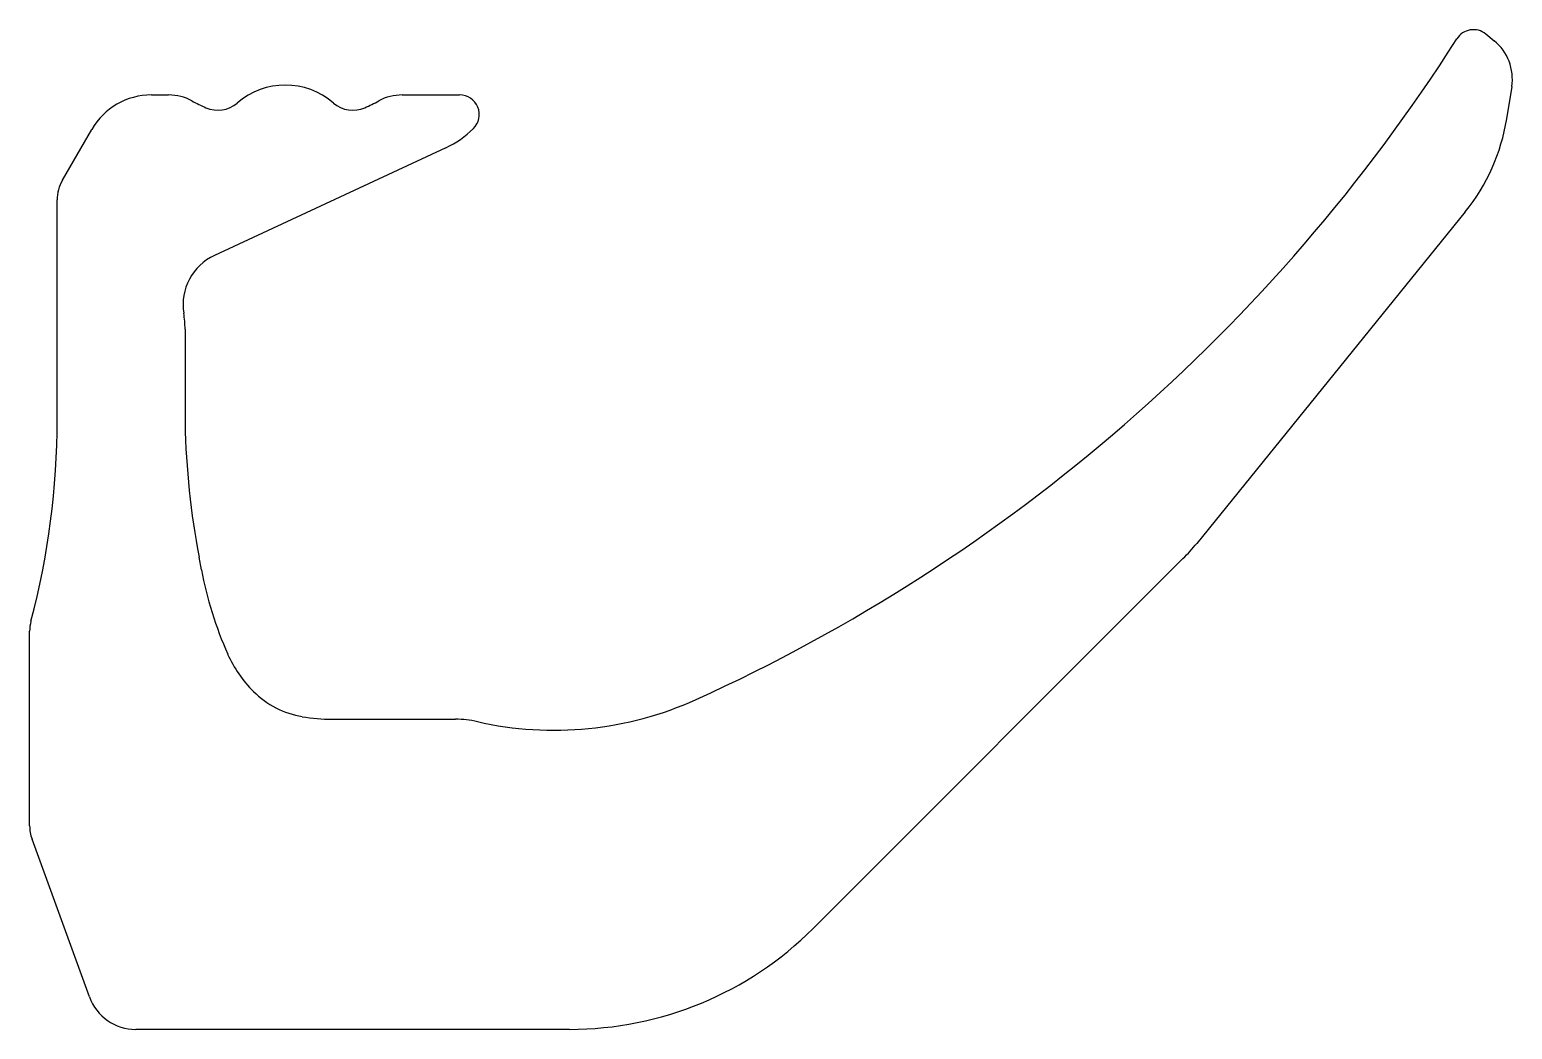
# Model space of a CAD drawing. Extents: x 1819 to 1969, y 1959 to 2061.
import ezdxf

# ---------------------------------------------------------------- set-up
doc = ezdxf.new("R2010")
doc.units = 0
doc.layers.get('0').update_dxf_attribs({"linetype": 'CONTINUOUS'})

msp = doc.modelspace()

# ---------------------------------------------------------------- linework, layer by layer
for p, q in [((1966.8, 2060.07), (1967.65, 2059.38)), ((1969.44, 2054.72), (1968.92, 2051.45)), ((1831.13, 2053.87), (1832.88, 2053.87)), ((1856.62, 2053.87), (1862.46, 2053.87)), ((1822.09, 2045.2), (1825.07, 2050.37)), ((1861.07, 2048.5), (1837.53, 2037.56)), ((1821.55, 2020.85), (1821.55, 2043.2)), ((1964.71, 2042), (1937.41, 2008.28)), ((1834.55, 2030.07), (1834.55, 2020.47)), ((1836.21, 2005.6), (1835.97, 2006.87)), ((1936.01, 2006.73), (1898.4, 1969.12)), ((1818.75, 1979.57), (1818.75, 1999.34)), ((1849.51, 1990.4), (1862.05, 1990.4)), ((1824.83, 1962.16), (1818.99, 1978.21)), ((1873.65, 1958.87), (1829.53, 1958.87))]:
    msp.add_line(p, q)
for centre, radius, start, end in [((1812.03, 2156.27), 180, 294.4415, 327.5115), ((1965.54, 2058.51), 2, 51, 147.5115), ((1964.5, 2055.5), 5, 351, 51), ((1844.75, 2047.37), 7.5, 49.1863, 130.8137), ((1831.13, 2046.87), 7, 90, 150), ((1832.88, 2048.87), 5, 61.6424, 90), ((1844.75, 2070.87), 20, 241.6424, 246.1906), ((1844.75, 2070.87), 20, 293.8094, 298.3576), ((1856.62, 2048.87), 5, 90, 118.3576), ((1862.46, 2051.87), 2, 314.5613, 90), ((1837.89, 2055.32), 3, 246.1906, 310.8137), ((1851.61, 2055.32), 3, 229.1863, 293.8094), ((1856.85, 2057.57), 10, 294.9391, 314.5613), ((1949.17, 2054.58), 20, 321, 351), ((1825.55, 2043.2), 4, 150, 180), ((1839.85, 2032.57), 5.5, 114.9391, 189.28), ((1824.55, 2030.07), 10, 0, 9.28), ((1741.55, 2020.85), 80, 345.1649, 360), ((1917.48, 2022.25), 82.95, 181.2313, 190.685), ((1921.87, 2020.87), 20, 315, 321), ((1874.45, 2012.82), 38.91, 190.685, 203.9391), ((1822.75, 1999.34), 4, 165.1649, 180), ((1850.38, 2002.13), 12.58, 203.9391, 225.128), ((1848.02, 1999.76), 9.23, 225.128, 260.3029), ((1872.05, 2024.28), 35, 257.1652, 294.3932), ((1849.51, 2008.52), 18.12, 260.3029, 270), ((1862.05, 1980.4), 10, 77.1652, 90), ((1822.75, 1979.57), 4, 180, 200), ((1873.65, 1993.87), 35, 270, 315), ((1829.53, 1963.87), 5, 200, 270)]:
    msp.add_arc(centre, radius, start, end)

doc.saveas('drawing.dxf')
